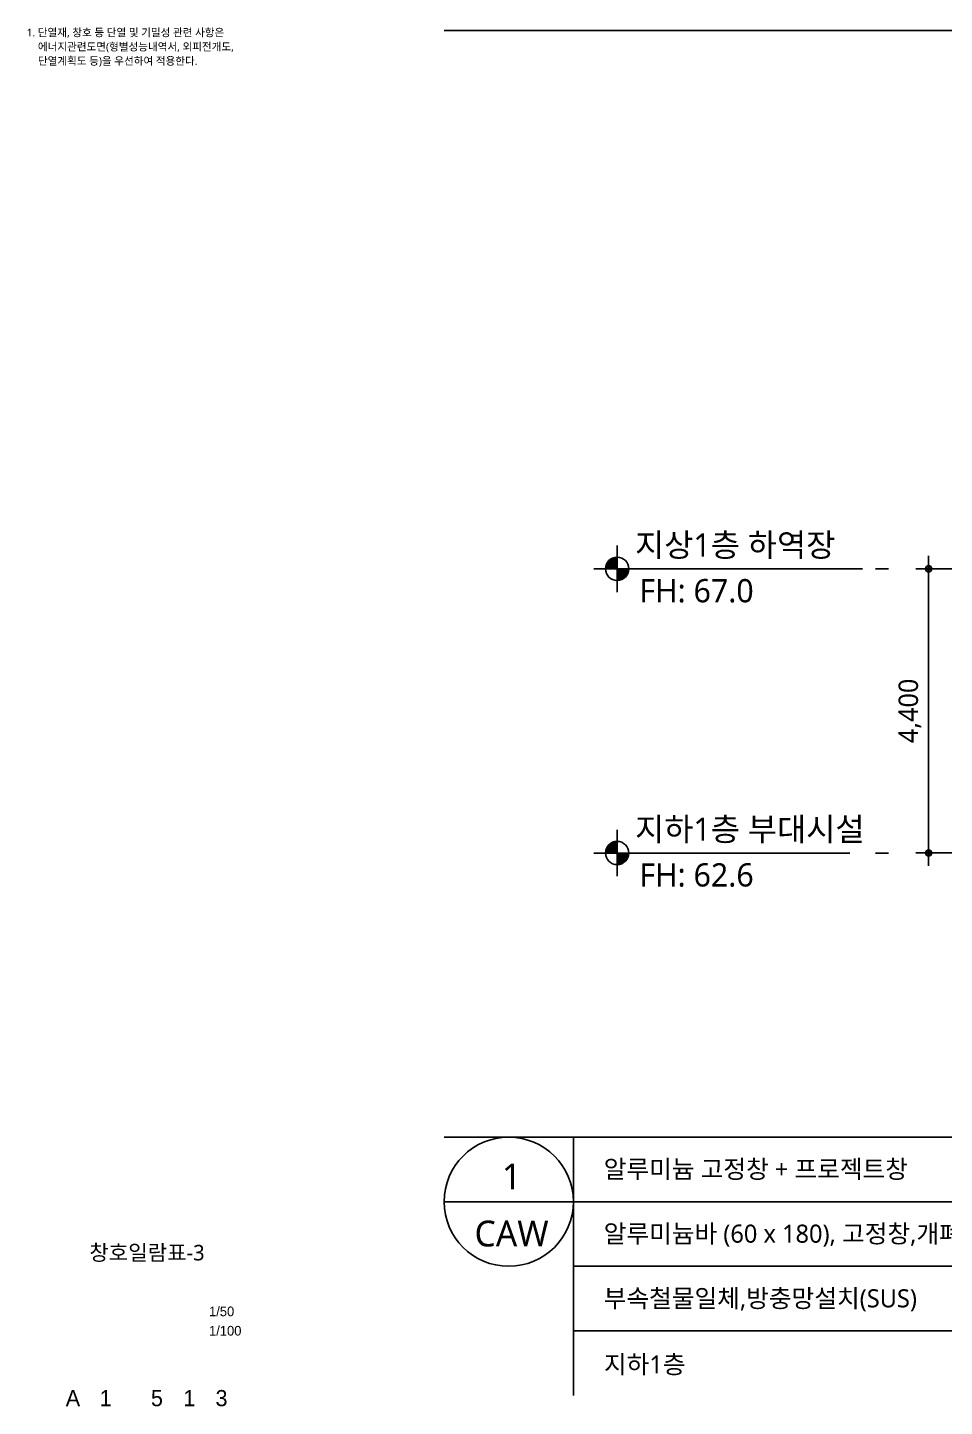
# Model space of a CAD drawing. Header units: millimetres. Extents: x 37653813 to 38677796, y 586285 to 874285.
# Drawn here: x 38593515 to 38607707, y 587215 to 608564 of the extents above; entities that cross this region are included whole.
import ezdxf
from ezdxf.enums import TextEntityAlignment as Align
from ezdxf.xclip import XClip

# ---------------------------------------------------------------- set-up
doc = ezdxf.new("R2010")
doc.units = ezdxf.units.MM
doc.header["$LTSCALE"] = 1000
doc.header["$MEASUREMENT"] = 0
doc.header["$XCLIPFRAME"] = 0
doc.header["$PDSIZE"] = -10
doc.linetypes.add('HIDDEN', pattern=[2, 1, -1])
doc.layers.get('0').update_dxf_attribs({"linetype": 'CONTINUOUS'})
doc.layers.get('Defpoints').update_dxf_attribs({"color": 161, "linetype": 'CONTINUOUS'})
for name, color, linetype in [('BOX', 6, 'CONTINUOUS'), ('dim0', 7, 'CONTINUOUS'), ('SYM', 7, 'CONTINUOUS'), ('TEXT', 3, 'CONTINUOUS'), ('TEXT(AXIS)', 2, 'CONTINUOUS'), ('TEXT(MIN)', 7, 'CONTINUOUS'), ('TEXT-TITLE', 6, 'CONTINUOUS'), ('TEXT-기입', 6, 'CONTINUOUS'), ('txt', 3, 'CONTINUOUS'), ('WIN(커튼월)_외부', 4, 'CONTINUOUS'), ('WIN(커튼월_HID)_외부', 252, 'HIDDEN')]:
    doc.layers.add(name, color=color, linetype=linetype)
doc.layers.add('먹-WIN(커튼월)', color=7, linetype='CONTINUOUS', true_color=0xe0f2ff)
doc.styles.add('CGS', font='cgse', dxfattribs={"bigfont": 'cgs'})
doc.styles.add('나눔바른고딕', font='NanumBarunGothic.ttf')
doc.dimstyles.new('A1-100', dxfattribs={"dimtxt": 3, "dimasz": 1, "dimexe": 2, "dimexo": 2, "dimgap": 1, "dimtad": 1, "dimdec": 0, "dimzin": 12, "dimdsep": 46, "dimlunit": 6, "dimtxsty": '나눔바른고딕', "dimblk1": 'DIMDOT', "dimblk2": 'DIMDOT', "dimsah": 1, "dimcen": -1, "dimdle": 2, "dimclrd": 256, "dimclre": 256, "dimclrt": 3, "dimadec": 0, "dimazin": 0, "dimtfac": 1, "dimtdec": 0, "dimtix": 1, "dimtmove": 2, "dimatfit": 3, "dimldrblk": 'DIMDOT', "dimfxl": 1, "dimtvp": 1, "dimtolj": 1, "dimtzin": 12, "dimlwd": -1, "dimlwe": -1, "dimarcsym": 0})

# ---------------------------------------------------------------- blocks, each defined once
blk = doc.blocks.new('A$C26893fde')
blk.add_wipeout([(8127, 7190), (174352, 7190), (174352, 460), (8127, 460)])
at = {"layer": '먹-WIN(커튼월)', "ltscale": 0.1}
h = blk.add_hatch(dxfattribs=at)
h.set_pattern_fill('DOTS', color=254, scale=3000)
h.set_pattern_definition([(0, (-37795372.14, -766752.47), (93.75, 187.5), [0, -187.5])])
h.paths.add_polyline_path([(174302, 7140), (8177, 7140), (8177, 4390), (174302, 4390)])
h = blk.add_hatch(dxfattribs=at)
h.set_pattern_fill('DOTS', color=256, scale=3000)
h.set_pattern_definition([(0, (-37795372.14, -769452.47), (93.75, 187.5), [0, -187.5])])
h.paths.add_polyline_path([(174302, 4390), (8177, 4390), (8177, 1690), (174302, 1690)])
h = blk.add_hatch(dxfattribs=at)
h.set_pattern_fill('DOTS', color=254, scale=3000)
h.set_pattern_definition([(0, (-37795372.14, -772202.47), (93.75, 187.5), [0, -187.5])])
h.paths.add_polyline_path([(174302, 1690), (8177, 1690), (8177, 510), (174302, 510)])
at = {"layer": 'WIN(커튼월)_외부', "ltscale": 1000}
for p, q in [((8127, 7190), (174352, 7190)), ((8127, 7190), (174352, 7190)), ((8177, 7140), (174302, 7140)), ((8177, 6215), (174252, 6215)), ((8177, 6215), (174252, 6215)), ((8177, 6215), (174252, 6215)), ((8177, 6215), (174252, 6215)), ((8177, 5315), (174252, 5315)), ((8177, 5315), (174252, 5315)), ((8177, 5315), (174252, 5315)), ((8177, 5315), (174252, 5315)), ((8177, 4415), (174252, 4415)), ((8177, 4415), (174252, 4415)), ((8177, 4415), (174252, 4415)), ((8177, 4415), (174252, 4415)), ((8177, 3515), (174252, 3515)), ((8177, 2590), (174252, 2590)), ((8177, 1715), (174252, 1715)), ((8127, 460), (174352, 460)), ((8177, 510), (174302, 510))]:
    blk.add_line(p, q, dxfattribs=at)
at = {"layer": 'WIN(커튼월_HID)_외부', "ltscale": 0.1}
for p, q in [((8177, 6240), (174252, 6240)), ((8172, 6190), (174247, 6190)), ((8177, 5340), (174252, 5340)), ((8172, 5290), (174247, 5290)), ((8172, 4390), (174247, 4390)), ((8177, 4440), (174252, 4440)), ((8177, 3540), (174252, 3540)), ((8177, 3490), (174252, 3490)), ((8177, 2615), (174252, 2615)), ((8177, 2565), (174252, 2565)), ((8177, 1740), (174252, 1740)), ((8177, 1690), (174252, 1690))]:
    blk.add_line(p, q, dxfattribs=at)
blk = doc.blocks.new('A$C19853FC8')
at = {"layer": 'SYM'}
for p, q in [((1800, 0), (1800, 3600)), ((3600, 1800), (0, 1800))]:
    blk.add_line(p, q, dxfattribs=at)
blk.add_circle((1800, 1800), 900, dxfattribs=at)
for points in [[(900, 1800), (1800, 2700), (914, 1959), (1643, 2686)], [(914, 1959), (1643, 2686), (954, 2112), (1492, 2646)], [(954, 2112), (1492, 2646), (1025, 2260), (1346, 2576)], [(1025, 2260), (1346, 2576), (1109, 2378), (1222, 2491)], [(1800, 900), (2700, 1800), (1959, 914), (2686, 1643)], [(1959, 914), (2686, 1643), (2112, 954), (2646, 1492)], [(2112, 954), (2646, 1492), (2260, 1025), (2576, 1346)], [(2260, 1025), (2576, 1346), (2378, 1109), (2491, 1222)]]:
    blk.add_solid(points, dxfattribs=at)
at = {"layer": 'SYM', "linetype": 'Continuous'}
for points in [[(1800, 2700), (1800, 1800), (900, 1800)], [(2700, 1800), (1800, 900), (1800, 1800)]]:
    blk.add_solid(points, dxfattribs=at)
blk = doc.blocks.new('DIMDOT')
at = {"linetype": 'Continuous'}
for p, q in [((-2, 0), (2, 0)), ((0, -2), (0, 2))]:
    blk.add_line(p, q, dxfattribs=at)
for radius in [0.5, 0.25]:
    blk.add_circle((0, 0), radius, dxfattribs=at)
blk = doc.blocks.new('*D313')
at = {"layer": 'Defpoints', "color": 0, "transparency": 16777216}
for p in [(38609863, 600184), (38607463, 595784), (38609863, 595784)]:
    blk.add_point(p, dxfattribs=at)
at = {"layer": 'dim0', "transparency": 16777216}
for p, q in [((38609663, 600184), (38607263, 600184)), ((38607463, 600084), (38607463, 595884)), ((38609663, 595784), (38607263, 595784))]:
    blk.add_line(p, q, dxfattribs=at)
at = {"layer": 'dim0', "transparency": 16777216, "xscale": 100, "yscale": 100, "zscale": 100}
for p, rotation in [((38607463, 600184), 90), ((38607463, 595784), 270)]:
    blk.add_blockref('DIMDOT', p, dxfattribs=dict(at, rotation=rotation))
at = {"layer": 'dim0', "color": 3, "transparency": 16777216, "insert": (38607175, 597984), "char_height": 300, "attachment_point": 5, "rotation": 90, "style": '나눔바른고딕'}
blk.add_mtext('\\A1;4,400', dxfattribs=at)
blk = doc.blocks.new('창호일람_NOTE')
at = {"layer": 'TEXT(MIN)', "style": '나눔바른고딕'}
for s, p in [('1. 단열재, 창호 등 단열 및 기밀성 관련 사항은', (-4462, 22202)), ('에너지관련도면(형별성능내역서, 외피전개도,', (-4288, 21982)), ('단열계획도 등)을 우선하여 적용한다.', (-4288, 21762))]:
    blk.add_text(s, height=120, dxfattribs=at).set_placement(p, align=Align.MIDDLE_LEFT)

msp = doc.modelspace()

# ---------------------------------------------------------------- linework, layer by layer
at = {"layer": 'BOX'}
for p, q in [((38670963.4, 608518.4), (38599963.4, 608518.4)), ((38670963.4, 591385), (38599963.4, 591385)), ((38601963.4, 587385), (38601963.4, 591385))]:
    msp.add_line(p, q, dxfattribs=at)
at = {"layer": 'BOX', "color": 6}
msp.add_line((38601963.4, 590385), (38599963.4, 590385), dxfattribs=at)
at = {"layer": 'BOX', "color": 5}
for p, q in [((38670963.4, 590385), (38601963.4, 590385)), ((38670963.4, 589385), (38601963.4, 589385)), ((38670963.4, 588385), (38601963.4, 588385))]:
    msp.add_line(p, q, dxfattribs=at)
at = {"layer": 'BOX', "color": 6}
msp.add_circle((38600963.4, 590385), 1000, dxfattribs=at)
at = {"layer": 'SYM', "ltscale": 1000}
for p, q in [((38602281.4, 600183.8), (38606441.4, 600183.8)), ((38606641.4, 600183.8), (38606841.4, 600183.8)), ((38602281.4, 595783.8), (38606241.4, 595783.8)), ((38606641.4, 595783.8), (38606841.4, 595783.8))]:
    msp.add_line(p, q, dxfattribs=at)

# ---------------------------------------------------------------- block references
msp.add_blockref('창호일람_NOTE', (38597963.4, 586285))
at = {"ltscale": 0.1}
ref = msp.add_blockref('A$C26893fde', (38492434.6, 594093.8), dxfattribs=at)
XClip(ref).set_block_clipping_path([(117901.9086349383, 189.9994186229), (174351.9086349607, 7439.9994186232)])
at = {"ltscale": 1000, "xscale": 0.2, "yscale": 0.2, "zscale": 0.2}
for p in [(38602281.4, 599823.8), (38602281.4, 595423.8)]:
    msp.add_blockref('A$C19853FC8', p, dxfattribs=at)

# ---------------------------------------------------------------- texts
at = {"layer": 'TEXT', "style": '나눔바른고딕'}
for s, p in [('알루미늄 고정창 + 프로젝트창', (38602433.1, 590889.1)), ('알루미늄바 (60 x 180), 고정창,개폐창 : THK28 칼라로이복층유리', (38602433.1, 589890.3)), ('부속철물일체,방충망설치(SUS)', (38602433.1, 588889.1)), ('지하1층', (38602436.9, 587865.9))]:
    msp.add_text(s, height=280, dxfattribs=at).set_placement(p, align=Align.MIDDLE_LEFT)
at = {"layer": 'TEXT(AXIS)', "style": '나눔바른고딕'}
for s, p in [('지상1층 하역장', (38602917.6, 600372.8)), ('FH: 67.0', (38602986, 599664.8)), ('지하1층 부대시설', (38602917.6, 595972.8)), ('FH: 62.6', (38602986, 595264.8))]:
    msp.add_text(s, height=360, dxfattribs=at).set_placement(p)
at = {"layer": 'TEXT-TITLE', "style": '나눔바른고딕'}
msp.add_text('창호일람표-3', height=240, dxfattribs=at).set_placement((38595363.4, 589596.6), align=Align.MIDDLE_CENTER)
at = {"layer": 'TEXT-기입', "style": 'CGS'}
for s, p in [('1/50', (38596323.6, 588567.1)), ('1/100', (38596323.6, 588267.1))]:
    msp.add_text(s, height=150, dxfattribs=at).set_placement(p, align=Align.BOTTOM_LEFT)
for s, p in [('A', (38594217.3, 587344)), ('1', (38594723.5, 587344)), ('5', (38595517.3, 587344)), ('1', (38596017.3, 587344)), ('3', (38596517.3, 587344))]:
    msp.add_text(s, height=250, dxfattribs=at).set_placement(p, align=Align.MIDDLE_CENTER)
at = {"layer": 'txt', "style": '나눔바른고딕'}
for s, p in [('1', (38601007, 590776.5)), ('CAW', (38601007, 589892.4))]:
    msp.add_text(s, height=400, dxfattribs=at).set_placement(p, align=Align.MIDDLE_CENTER)

# ---------------------------------------------------------------- dimensions: what is measured, and where the dimension line sits
at = {"layer": 'dim0'}
dim = msp.add_linear_dim(base=(38607462.9, 595783.8), p1=(38609862.9, 600183.8), p2=(38609862.9, 595783.8), angle=270, dimstyle='A1-100', override={"dimscale": 100}, dxfattribs=at)
dim.commit()
dim.dimension.update_dxf_attribs({"geometry": '*D313', "text_midpoint": (38607175.3, 597983.8)})

doc.saveas('drawing.dxf')
